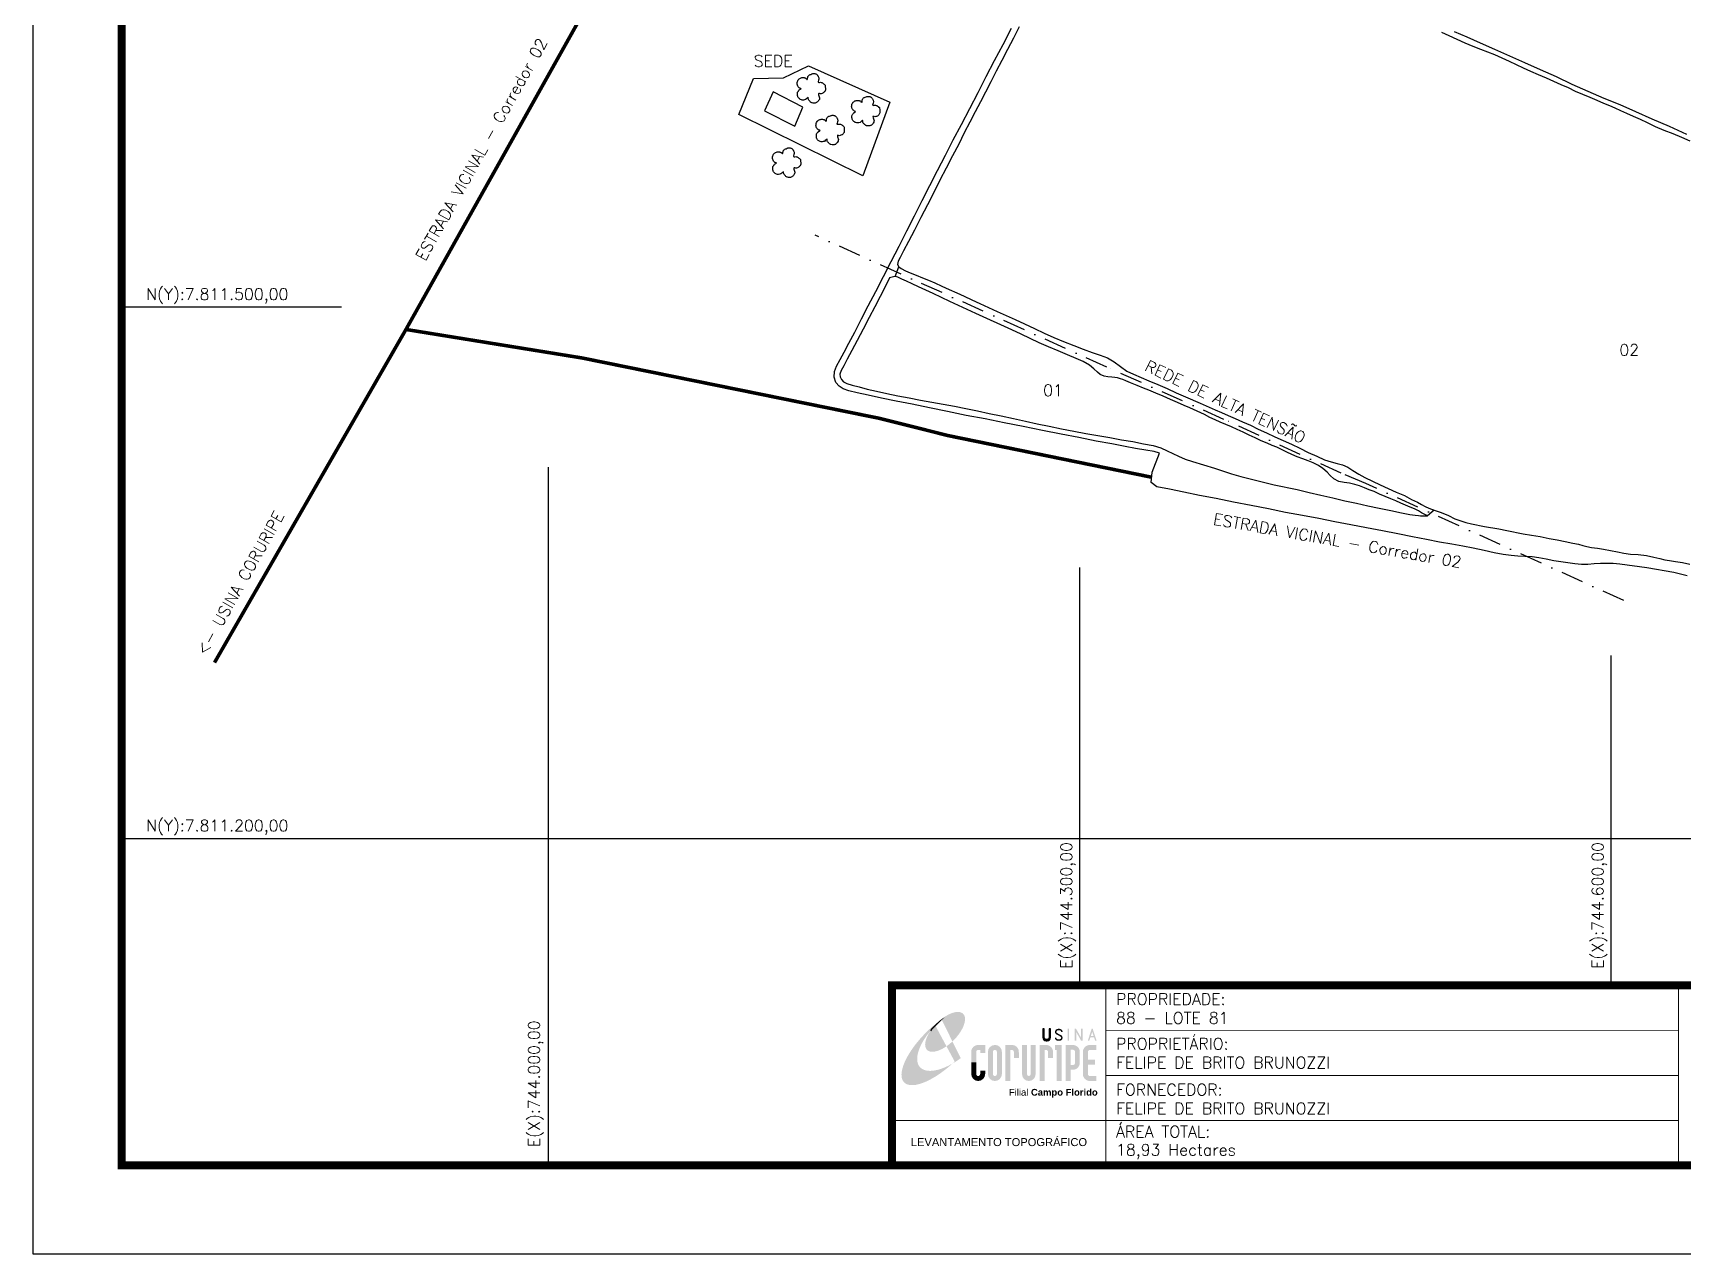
# Model space of a CAD drawing. Header units: millimetres. Extents: x 743709 to 745194, y 7810965 to 7812015.
# Drawn here: x 743709 to 744640, y 7810965 to 7811655 of the extents above; entities that cross this region are included whole.
import ezdxf
from ezdxf.enums import TextEntityAlignment as Align

# ---------------------------------------------------------------- set-up
doc = ezdxf.new("R2010")
doc.units = ezdxf.units.MM
for name, pattern in [('CONTINUO', [0]), ('DASHDOT', [25.4, 12.7, -6.35, 0, -6.35]), ('LIN0', [0])]:
    doc.linetypes.add(name, pattern=pattern)
for name, color, linetype in [('0114000088', 1, 'Continuous'), ('0114000088001', 5, 'Continuous'), ('0114000088002', 5, 'Continuous'), ('CONFRONTANTES', 7, 'Continuous'), ('EDIFICAÇÕES', 7, 'Continuous'), ('ESTRADA', 1, 'Continuous'), ('H-ÁRVORE', 94, 'Continuous'), ('MALHA', 8, 'Continuous'), ('MARGEM', 5, 'Continuous'), ('MATO', 3, 'Continuous'), ('REDE_DE_ALTA_TENSÃO', 6, 'DASHDOT'), ('TEXTO', 7, 'Continuous')]:
    doc.layers.add(name, color=color, linetype=linetype)
doc.styles.add('ARIAL', font='arial.ttf')
doc.styles.add('Simplex', font='simplex.shx')
doc.styles.get("Standard").update_dxf_attribs({"font": 'arial.ttf'})

# ---------------------------------------------------------------- blocks, each defined once
blk = doc.blocks.new('mato')
at = {"layer": 'MATO', "color": 94, "linetype": 'CONTINUO'}
blk.add_lwpolyline([(734601.6, 7824194.7), (734600.8, 7824194.1), (734600, 7824193.3), (734599.1, 7824192.6), (734598, 7824192.3), (734596.9, 7824192.2), (734595.8, 7824192.2), (734594.9, 7824192.4), (734594.2, 7824192.7), (734593.5, 7824193.1), (734592.9, 7824193.6), (734592.3, 7824194.1), (734591.8, 7824194.7), (734591.5, 7824195.3), (734591.3, 7824195.9), (734591.2, 7824196.6), (734591, 7824197.5), (734591, 7824198.4), (734591, 7824199.3), (734591.2, 7824200), (734591.5, 7824200.5), (734591.9, 7824201), (734592.1, 7824201.5), (734592.4, 7824201.9), (734592.8, 7824202.3), (734594.2, 7824203.2), (734594.7, 7824203.6), (734594.5, 7824203.7), (734593.5, 7824204), (734593.1, 7824204.2), (734592.7, 7824204.5), (734592.3, 7824204.9), (734591.8, 7824205.6), (734591.3, 7824206.3), (734590.9, 7824207.1), (734590.7, 7824208), (734590.6, 7824208.8), (734590.7, 7824209.7), (734590.9, 7824210.7), (734591.3, 7824211.6), (734591.7, 7824212.4), (734592, 7824212.8), (734592.3, 7824213.1), (734592.7, 7824213.4), (734593.3, 7824213.8), (734593.9, 7824214.2), (734594.6, 7824214.5), (734595.3, 7824214.7), (734596, 7824214.8), (734596.6, 7824214.8), (734597.2, 7824214.8), (734597.8, 7824214.7), (734598.2, 7824214.6), (734598.7, 7824214.4), (734599.1, 7824214.3), (734599.5, 7824214), (734600, 7824213.4), (734600.5, 7824213), (734600.9, 7824212.8), (734601.1, 7824213.4), (734601.2, 7824214.2), (734601.3, 7824215.1), (734601.4, 7824215.5), (734601.5, 7824215.8), (734602, 7824216.5), (734602.3, 7824217), (734602.7, 7824217.4), (734603.2, 7824217.6), (734603.7, 7824217.8), (734604.3, 7824218), (734605.3, 7824218.4), (734605.8, 7824218.6), (734606.3, 7824218.7), (734606.9, 7824218.8), (734607.5, 7824218.8), (734608, 7824218.8), (734608.6, 7824218.7), (734609.1, 7824218.6), (734609.5, 7824218.4), (734610, 7824218.1), (734610.4, 7824217.9), (734610.7, 7824217.6), (734611, 7824217.2), (734611.3, 7824216.8), (734611.7, 7824216.3), (734611.9, 7824215.7), (734612.2, 7824215.1), (734612.4, 7824214.6), (734612.5, 7824214), (734612.5, 7824213.3), (734612.2, 7824212.1), (734611.9, 7824210.9), (734611.7, 7824210), (734612.4, 7824209.8), (734613.2, 7824209.9), (734614.1, 7824210), (734614.7, 7824209.9), (734615.4, 7824209.8), (734616, 7824209.5), (734616.6, 7824209.1), (734617.3, 7824208.6), (734617.8, 7824208.1), (734618.2, 7824207.9), (734618.6, 7824207.5), (734618.8, 7824207), (734619, 7824205.5), (734619.1, 7824203.9), (734619.1, 7824202.4), (734618.8, 7824201.5), (734618.4, 7824200.9), (734618, 7824200.3), (734617.5, 7824199.8), (734617, 7824199.3), (734616.5, 7824199), (734615.7, 7824198.7), (734614.9, 7824198.5), (734614.1, 7824198.3), (734613.3, 7824198.6), (734612.6, 7824198.7), (734612.1, 7824198.5), (734612.3, 7824197.3), (734613.2, 7824194.3), (734613.1, 7824193.5), (734613, 7824192.9), (734612.3, 7824191.8), (734611.9, 7824191.2), (734611.4, 7824190.7), (734611, 7824190.3), (734610.6, 7824189.9), (734610.1, 7824189.6), (734609.5, 7824189.4), (734608.8, 7824189.2), (734608.2, 7824189.2), (734607.5, 7824189.1), (734606.8, 7824189.2), (734605.7, 7824189.3), (734605.3, 7824189.5), (734604.8, 7824189.7), (734604.2, 7824190.1), (734603.7, 7824190.7), (734603.2, 7824191.3), (734602.7, 7824191.7), (734602.3, 7824192.2), (734602, 7824192.7), (734601.9, 7824194.3), (734601.7, 7824195)], dxfattribs=at)
blk = doc.blocks.new('A$C78F83FB3')
at = {"layer": 'MARGEM'}
h = blk.add_hatch(color=20, dxfattribs=at)
edge = h.paths.add_edge_path()
edge.add_ellipse((19.49, 23.77), major_axis=(-6.68, -6.67), ratio=0.469426, start_angle=292.73277, end_angle=601.25787)
edge.add_ellipse((22.83, 22.05), major_axis=(12.64, 11.29), ratio=0.457614, start_angle=79.90686, end_angle=107.91393)
edge = h.paths.add_edge_path()
edge.add_ellipse((18.28, 18.7), major_axis=(13.95, 13.59), ratio=0.386848, start_angle=63.96117, end_angle=264.59932)
edge.add_ellipse((22.83, 22.05), major_axis=(12.64, 11.29), ratio=0.457614, start_angle=107.91393, end_angle=245.11815, ccw=False)
edge.add_ellipse((19.49, 23.77), major_axis=(-6.68, -6.67), ratio=0.469426, start_angle=241.25787, end_angle=292.73277, ccw=False)
for color, points in [(20, [(15.46, 26.12), (14.17, 24.81), (14.06, 24.24), (14.39, 23.97), (14.67, 24.54), (19.47, 29.32), (18.48, 28.66), (17.31, 27.78)]), (7, [(58.42, 24.9), (57.9, 24.9), (57.9, 21.73, -0.414214), (57.15, 20.98), (56.84, 20.98, -0.414214), (56.09, 21.73), (56.09, 24.9), (55.57, 24.9), (55.57, 21.73, 0.414214), (56.84, 20.46), (57.15, 20.46, 0.414214), (58.42, 21.73)]), (7, [(61.7, 24.9), (61.23, 24.9, 0.396318), (60.04, 23.78), (60.04, 23.72, 0.151912), (60.39, 22.97), (60.46, 22.92), (62.18, 22), (62.85, 21.83, 0.12407), (62.51, 22.42), (60.75, 23.36, -0.13192), (60.56, 23.77, -0.385578), (61.23, 24.37), (61.7, 24.37, -0.414214), (62.37, 23.7), (62.89, 23.7, 0.414214)]), (7, [(62.37, 23.7), (62.89, 23.7, 0.414214), (61.7, 24.9), (61.23, 24.9, 0.396318), (60.04, 23.78), (60.04, 23.72, 0.151912), (60.39, 22.97), (60.46, 22.92), (62.18, 22), (62.18, 22, -0.131921), (62.37, 21.59, -0.385578), (61.7, 20.98), (61.23, 20.98, -0.414214), (60.56, 21.65), (60.04, 21.65, 0.414214), (61.23, 20.46), (61.7, 20.46, 0.402546), (62.89, 21.61, 0.165292), (62.51, 22.42), (60.75, 23.36, -0.13192), (60.56, 23.77, -0.385578), (61.23, 24.37), (61.7, 24.37, -0.414214)]), (7, [(30.97, 12.46), (29.13, 12.46), (29.13, 8.21, 1), (34.29, 8.21), (34.29, 9.41), (32.45, 9.41), (32.45, 8.21, -1), (30.97, 8.21)])]:
    blk.add_hatch(color=color, dxfattribs=at).paths.add_polyline_path(points)
h = blk.add_hatch(color=7, dxfattribs=at)
h.paths.add_polyline_path([(65.24, 24.9), (64.72, 24.9), (64.72, 20.46), (65.24, 20.46)])
h.paths.add_polyline_path([(67.38, 20.46), (67.9, 20.46), (67.9, 23.74), (69.74, 20.46), (70.23, 20.46), (70.23, 24.9), (69.71, 24.9), (69.71, 21.58), (67.85, 24.9), (67.38, 24.9)])
h.paths.add_polyline_path([(72.17, 20.46), (72.72, 20.46), (73.14, 21.73), (74.49, 21.73), (74.9, 20.46), (75.45, 20.46), (74, 24.9), (73.62, 24.9)])
h.paths.add_polyline_path([(73.81, 23.8), (74.32, 22.25), (73.31, 22.25)], flags=16)
h = blk.add_hatch(color=7, dxfattribs=at)
h.paths.add_polyline_path([(31.71, 18.93, 0.414214), (29.13, 16.35), (29.13, 12.46), (30.97, 12.46), (30.97, 16.35, -0.414214), (31.71, 17.09), (32.45, 17.09), (32.45, 16.02), (34.29, 16.02), (34.29, 18.93)])
h.paths.add_polyline_path([(44.15, 17.09, -0.414214), (44.89, 16.35), (44.89, 14.1), (46.72, 14.1), (46.72, 16.17, 0.433937), (44.15, 18.93), (41.77, 18.93), (41.77, 12.46), (43.61, 12.46), (43.61, 17.09)])
h.paths.add_polyline_path([(43.61, 12.46), (41.77, 12.46), (41.77, 5.62), (43.61, 5.62)])
h.paths.add_polyline_path([(47.92, 12.46), (49.75, 12.46), (49.75, 18.93), (47.92, 18.93)])
h.paths.add_polyline_path([(52.91, 18.93), (51.08, 18.93), (51.08, 12.46), (52.91, 12.46)])
h.paths.add_polyline_path([(51.08, 8.12, -1), (49.75, 8.12), (49.75, 12.46), (47.92, 12.46), (47.92, 8.12, 1), (52.91, 8.12), (52.91, 12.46), (51.08, 12.46)])
h.paths.add_polyline_path([(54.41, 12.46), (56.25, 12.46), (56.25, 17.09), (56.79, 17.09, -0.414214), (57.53, 16.35), (57.53, 14.1), (59.36, 14.1), (59.36, 16.17, 0.433937), (56.79, 18.93), (54.41, 18.93)])
h.paths.add_polyline_path([(56.25, 12.46), (54.41, 12.46), (54.41, 5.62), (56.25, 5.62)])
h.paths.add_polyline_path([(60.73, 12.46), (62.58, 12.46), (62.58, 18.93), (60.02, 18.93), (60.02, 17.08), (60.73, 17.08)])
h.paths.add_polyline_path([(62.58, 12.46), (60.73, 12.46), (60.73, 5.62), (62.58, 5.62)])
h.paths.add_polyline_path([(64.06, 12.46), (65.82, 12.46), (65.82, 17.17), (66.66, 17.17, -0.450417), (67.48, 16.25), (67.48, 12.46), (69.24, 12.46, 0.002307), (69.24, 12.48, 0.005282), (69.23, 12.54, -0.000938), (69.23, 12.53), (69.23, 16.17, 0.433937), (66.66, 18.93), (64.06, 18.93)])
h.paths.add_polyline_path([(64.06, 5.62), (65.82, 5.62), (65.82, 9.77), (66.66, 9.77, 0.426056), (69.24, 12.46), (67.48, 12.46), (67.48, 12.45, -0.450417), (66.66, 11.53), (65.82, 11.53), (65.82, 12.46), (64.06, 12.46)])
h.paths.add_polyline_path([(70.37, 12.46), (74.87, 12.46), (74.87, 13.44), (72.21, 13.44), (72.21, 16.35, -0.414214), (72.95, 17.09), (75.38, 17.09), (75.38, 18.93), (72.95, 18.93, 0.414214), (70.37, 16.35)])
h.paths.add_polyline_path([(72.21, 11.62), (74.87, 11.62), (74.87, 12.46), (70.37, 12.46), (70.37, 8.21, 0.414214), (72.95, 5.62), (75.38, 5.62), (75.38, 7.47), (72.95, 7.47, -0.414214), (72.21, 8.21)])
h = blk.add_hatch(color=7, dxfattribs=at)
h.paths.add_polyline_path([(35.29, 16.35), (35.29, 8.21, 1), (40.46, 8.21, 0.016978), (40.45, 8.38), (40.45, 16.17, 0.433937), (37.88, 18.93), (37.87, 18.93, 0.41391)])
h.paths.add_polyline_path([(38.62, 16.35), (38.62, 8.21, -1), (37.13, 8.21), (37.13, 16.35, -1)], flags=16)
at = {"layer": 'MARGEM', "color": 7}
blk.add_lwpolyline([(58.42, 24.9), (57.9, 24.9), (57.9, 21.73, -0.414214), (57.15, 20.98), (56.84, 20.98, -0.414214), (56.09, 21.73), (56.09, 24.9), (55.57, 24.9), (55.57, 21.73, 0.414214), (56.84, 20.46), (57.15, 20.46, 0.414214), (58.42, 21.73), (58.42, 24.9)], format="xyb", close=True, dxfattribs=at)
at = {"layer": 'MARGEM', "color": 252, "insert": (43.05, 2.72), "char_height": 2.5, "attachment_point": 1, "style": 'ARIAL'}
blk.add_mtext_dynamic_manual_height_columns('Filial {\\fArial|b1|i0|c0|p34;Campo Florido}', width=33.0271, gutter_width=2.46, heights=[2.95], dxfattribs=at)

msp = doc.modelspace()

# ---------------------------------------------------------------- linework, layer by layer
at = {"layer": '0114000088', "elevation": 623.66}
for points in [[(744642.86, 7811348.16), (744639.12, 7811349.17), (744635.32, 7811350.05), (744620.07, 7811352.68), (744604.88, 7811354.8), (744601.12, 7811355.1), (744597.55, 7811355.25), (744593.91, 7811355.24), (744590.42, 7811354.99), (744586.74, 7811354.69), (744583.21, 7811354.62), (744579.49, 7811354.96), (744575.51, 7811355.59), (744571.55, 7811356.17), (744567.52, 7811356.73), (744563.22, 7811357.52), (744559.14, 7811358.38), (744555.24, 7811358.98), (744551.14, 7811359.19), (744547.2, 7811359.26), (744543.4, 7811359.64), (744538.97, 7811360.22), (744533.82, 7811361.16), (744528.16, 7811362.44), (744522.04, 7811363.87), (744516.11, 7811364.86), (744509.89, 7811366), (744503.07, 7811367.29), (744495.61, 7811368.68), (744487.68, 7811370.21), (744479.39, 7811371.9), (744470.75, 7811373.62), (744461.87, 7811375.29), (744452.99, 7811377.06), (744443.87, 7811378.67), (744434.82, 7811380.52), (744425.59, 7811382.28), (744416.06, 7811384.03), (744406.37, 7811385.95), (744396.59, 7811387.86), (744386.69, 7811389.77), (744376.9, 7811391.79), (744367.44, 7811393.63), (744358.67, 7811395.53), (744350.62, 7811397.08), (744343.33, 7811398.36), (744340.23, 7811400.98), (744340.69, 7811406.75), (744344.92, 7811417.53), (744341.85, 7811418.42), (744337.12, 7811419.07), (744331.43, 7811420.09), (744325.44, 7811421.25), (744318.06, 7811422.65), (744309.22, 7811424.28), (744299.42, 7811426.28), (744289.47, 7811428.17), (744278.81, 7811430.29), (744267.93, 7811432.54), (744257.12, 7811434.66), (744246.4, 7811436.77), (744235.78, 7811438.81), (744225.2, 7811440.93), (744214.98, 7811443.09), (744205.35, 7811445.08), (744196.31, 7811446.84), (744187.87, 7811448.58), (744180.49, 7811450.11), (744174.25, 7811451.43), (744169.53, 7811452.55), (744166.4, 7811453.71), (744164, 7811455.32), (744162.18, 7811457.43), (744161.14, 7811460.41), (744161.33, 7811463.49), (744162.53, 7811466.6), (744164.53, 7811470.32), (744166.81, 7811474.44), (744169.46, 7811479.46), (744172.83, 7811485.82), (744176.6, 7811493.2), (744180.43, 7811500.64), (744184.74, 7811508.71), (744189.04, 7811517.1), (744193.4, 7811525.65), (744197.86, 7811534.34), (744202.27, 7811542.94), (744206.6, 7811551.52), (744210.9, 7811560.12), (744215.23, 7811568.65), (744219.59, 7811577.07), (744224, 7811585.63), (744228.43, 7811594.29), (744233.1, 7811603.06), (744237.79, 7811612), (744242.47, 7811621.01), (744247.12, 7811630.04), (744251.81, 7811639.1), (744256.56, 7811648.17), (744261.34, 7811657.33)], [(744511.2, 7811655.54), (744518.35, 7811652.41), (744526, 7811649.01), (744534.1, 7811645.46), (744542.5, 7811641.67), (744551.08, 7811637.93), (744559.81, 7811634.08), (744568.82, 7811630.01), (744577.8, 7811625.85), (744586.79, 7811621.79), (744595.86, 7811617.95), (744604.74, 7811614.2), (744613.58, 7811610.35), (744622.86, 7811606.28), (744632.6, 7811601.97), (744642.48, 7811597.6)]]:
    msp.add_lwpolyline(points, dxfattribs=at)
at = {"layer": '0114000088001', "elevation": 623.66}
msp.add_lwpolyline([(744187.22, 7811505.82), (744184.23, 7811500.09), (744180.95, 7811493.99), (744177.59, 7811487.47), (744174.18, 7811481.1), (744171.13, 7811475.35), (744168.62, 7811470.49), (744166.6, 7811466.77), (744165.12, 7811464.05), (744164.45, 7811462.08), (744164.59, 7811460.59), (744165.33, 7811459.03), (744166.58, 7811457.81), (744168.47, 7811456.82), (744171.34, 7811455.79), (744175.31, 7811454.81), (744179.77, 7811453.59), (744185.16, 7811452.41), (744191, 7811451.11), (744197.1, 7811449.91), (744203.53, 7811448.73), (744210.04, 7811447.42), (744216.44, 7811446.27), (744222.74, 7811445.18), (744229.09, 7811443.99), (744235.6, 7811442.7), (744242.07, 7811441.35), (744248.75, 7811439.92), (744255.47, 7811438.55), (744262.52, 7811437.08), (744269.31, 7811435.58), (744275.82, 7811434.05), (744282.58, 7811432.69), (744289.58, 7811431.28), (744296.57, 7811429.9), (744303.4, 7811428.62), (744310.04, 7811427.44), (744316.88, 7811426.24), (744323.49, 7811425.07), (744329.84, 7811423.96), (744335.9, 7811422.79), (744341.26, 7811421.77), (744345.65, 7811420.41), (744349.3, 7811418.85), (744355.66, 7811415.67), (744359.37, 7811414.12), (744363.52, 7811412.69), (744375.9, 7811408.97), (744385.57, 7811405.82), (744390.86, 7811404.25), (744409.63, 7811399.59), (744422.57, 7811396.86), (744429.41, 7811395.32), (744436.08, 7811393.76), (744442.85, 7811392.19), (744449.62, 7811390.63), (744456.19, 7811389.22), (744462.5, 7811387.73), (744468.92, 7811386.32), (744475.54, 7811385.03), (744481.51, 7811383.73), (744486.19, 7811382.88), (744489.18, 7811382.43), (744491.06, 7811382.21), (744492.27, 7811382.06), (744496.2, 7811382.17), (744492.91, 7811383.7), (744491.13, 7811384.9), (744488.84, 7811386.03), (744486.52, 7811387.03), (744483.89, 7811388.15), (744481.16, 7811389.27), (744478.37, 7811390.47), (744475.44, 7811391.72), (744472.32, 7811393.07), (744469.15, 7811394.39), (744466.04, 7811395.74), (744463.35, 7811396.84), (744460.62, 7811397.96), (744457.9, 7811398.96), (744455.13, 7811399.82), (744452.14, 7811400.45), (744449.27, 7811400.85), (744446.1, 7811401.5), (744443.35, 7811403.04), (744441.27, 7811404.94), (744439.5, 7811406.8), (744437.17, 7811408.74), (744434.61, 7811410.51), (744431.76, 7811411.95), (744428.83, 7811413.17), (744425.85, 7811414.24), (744422.69, 7811415.43), (744419.6, 7811416.76), (744416.84, 7811418.09), (744413.86, 7811419.49), (744411.16, 7811420.76), (744408.51, 7811421.86), (744405.62, 7811423.04), (744402.39, 7811424.49), (744399.01, 7811426.04), (744395.53, 7811427.67), (744392.14, 7811429.22), (744388.83, 7811430.84), (744385.53, 7811432.24), (744382.38, 7811433.55), (744379.11, 7811434.97), (744376.31, 7811436.3), (744373.32, 7811437.66), (744370.33, 7811439.19), (744361.98, 7811443.06), (744358.78, 7811444.42), (744355.04, 7811446.04), (744351.17, 7811447.82), (744347.01, 7811449.57), (744342.8, 7811451.37), (744338.96, 7811452.96), (744335.79, 7811454.19), (744332.32, 7811455.65), (744328.62, 7811457.19), (744325.95, 7811458.31), (744324.18, 7811459.09), (744322.86, 7811459.5), (744321.25, 7811459.98), (744319.74, 7811460.22), (744317.99, 7811460.4), (744315.72, 7811460.56), (744313.61, 7811460.93), (744311.4, 7811461.91), (744309.86, 7811463.13), (744307.9, 7811465.01), (744305.38, 7811467.14), (744301.83, 7811469.15), (744297.85, 7811470.95), (744292.98, 7811472.91), (744287.62, 7811475.2), (744282.27, 7811477.5), (744277.01, 7811479.72), (744271.89, 7811482.2), (744266.72, 7811484.59), (744261.55, 7811487.02), (744241.27, 7811496.36), (744236.23, 7811498.6), (744231.38, 7811500.9), (744226.5, 7811503.04), (744217.21, 7811507.51), (744212.94, 7811509.54), (744208.87, 7811511.44), (744205.3, 7811513.06), (744202.15, 7811514.53), (744199.49, 7811515.69), (744197.24, 7811516.76), (744195.59, 7811517.15), (744194.65, 7811517.07), (744192.38, 7811516.47), (744189.69, 7811510.59)], close=True, dxfattribs=at)
at = {"layer": '0114000088002', "elevation": 623.66}
for points in [[(744265.72, 7811658.1), (744262.46, 7811651.73), (744259.16, 7811645.4), (744255.9, 7811639.12), (744252.73, 7811633.04), (744249.7, 7811627.11), (744246.65, 7811621.31), (744243.76, 7811615.73), (744240.85, 7811610.18), (744237.8, 7811604.36), (744234.68, 7811598.26), (744231.55, 7811591.87), (744228.12, 7811585.23), (744224.49, 7811578.39), (744220.95, 7811571.55), (744217.49, 7811564.65), (744213.86, 7811557.69), (744210.22, 7811550.53), (744206.49, 7811543.34), (744203.15, 7811536.94), (744200.35, 7811531.64), (744198.44, 7811527.94), (744197.4, 7811525.86), (744197, 7811523.88), (744197.68, 7811522.71), (744199.12, 7811521.64), (744201.54, 7811520.38), (744204.2, 7811519.25), (744207.46, 7811517.99), (744211.09, 7811516.48), (744214.47, 7811515.11), (744218.13, 7811513.53), (744222.09, 7811511.81), (744226.2, 7811509.87), (744230.45, 7811507.95), (744234.63, 7811506.05), (744238.98, 7811504.07), (744243.52, 7811501.86), (744248.36, 7811499.6), (744253.32, 7811497.44), (744258.32, 7811495.18), (744263.47, 7811492.83), (744268.78, 7811490.49), (744274.31, 7811487.85), (744279.84, 7811485.11), (744285.27, 7811482.7), (744290.78, 7811480.43), (744296.46, 7811478.29), (744301.9, 7811476.23), (744306.94, 7811474.36), (744311.33, 7811472.76), (744315.46, 7811471.22), (744319.33, 7811469.05), (744322.87, 7811466.32), (744326.39, 7811463.69), (744330.31, 7811461.97), (744334.49, 7811460.2), (744338.93, 7811458.29), (744343.9, 7811456.27), (744349.28, 7811453.92), (744354.4, 7811451.44), (744359.67, 7811449.28), (744367.88, 7811445.66), (744376.37, 7811441.98), (744379.97, 7811440.4), (744383.7, 7811438.73), (744387.72, 7811436.95), (744391.87, 7811435.08), (744396.24, 7811433.19), (744400.68, 7811431.04), (744405.25, 7811428.88), (744410.07, 7811426.74), (744414.83, 7811424.6), (744419.43, 7811422.46), (744424.15, 7811420.24), (744428.94, 7811417.91), (744433.68, 7811415.7), (744438.03, 7811413.72), (744441.81, 7811412.49), (744445.22, 7811411.66), (744448.26, 7811410.96), (744451.28, 7811409.63), (744454.13, 7811407.63), (744457.37, 7811405.55), (744460.91, 7811403.64), (744465.14, 7811401.66), (744469.58, 7811399.59), (744474.04, 7811397.56), (744478.6, 7811395.46), (744483.25, 7811393.52), (744487.28, 7811391.36), (744490.54, 7811389.72), (744492.81, 7811388.54), (744494.93, 7811387.42), (744497.06, 7811386.41), (744499.96, 7811385.35), (744503.97, 7811384), (744508.03, 7811382.18), (744511.7, 7811380.34), (744517.81, 7811378.33), (744521.15, 7811377.6), (744528.41, 7811376), (744536.42, 7811374.75), (744541.02, 7811373.73), (744550.26, 7811371.84), (744554.89, 7811371.24), (744559.92, 7811370.32), (744564.98, 7811369.37), (744569.5, 7811368.46), (744573.91, 7811367.53), (744578.22, 7811366.68), (744581.53, 7811365.99), (744583.99, 7811365.28), (744586.11, 7811364.72), (744588.9, 7811364.26), (744592.22, 7811363.83), (744595.69, 7811363.27), (744599.51, 7811362.54), (744603.5, 7811361.67), (744607.02, 7811360.94), (744610.85, 7811360.52), (744615.22, 7811360.19), (744619.8, 7811359.6), (744624.03, 7811358.68), (744627.5, 7811357.95), (744630.29, 7811357.33), (744632.87, 7811356.79), (744636.17, 7811356.35), (744640.18, 7811355.65), (744644.33, 7811354.81)], [(744644.61, 7811593.57), (744639.81, 7811595.69), (744634.95, 7811597.71), (744629.79, 7811599.64), (744624.95, 7811601.73), (744620.42, 7811603.96), (744616.46, 7811605.81), (744612.59, 7811607.57), (744608.76, 7811609.17), (744605.41, 7811610.66), (744602.11, 7811612.29), (744599.12, 7811613.55), (744595.82, 7811614.87), (744592.08, 7811616.63), (744588.01, 7811618.29), (744583.9, 7811619.94), (744579.78, 7811621.72), (744575.77, 7811623.65), (744571.7, 7811625.42), (744567.61, 7811627.21), (744563.37, 7811629.12), (744558.96, 7811631.06), (744554.65, 7811632.99), (744550.41, 7811634.89), (744546.5, 7811636.67), (744542.46, 7811638.6), (744538.36, 7811640.52), (744534.31, 7811642.24), (744530.35, 7811643.75), (744526.3, 7811645.26), (744521.95, 7811647.07), (744517.51, 7811648.99), (744513.02, 7811650.96), (744508.43, 7811653.01), (744504.25, 7811654.93)]]:
    msp.add_lwpolyline(points, dxfattribs=at)
at = {"layer": 'EDIFICAÇÕES'}
for points in [[(744107.47, 7811608.59), (744115.76, 7811628.98), (744132.6, 7811629.37), (744146.67, 7811636.08), (744192.58, 7811615.56), (744177.32, 7811573.99)], [(744126.75, 7811621.4), (744121.98, 7811610.79), (744139, 7811602.08), (744143.52, 7811612.76)]]:
    msp.add_lwpolyline(points, close=True, dxfattribs=at)
at = {"layer": 'ESTRADA', "const_width": 2, "elevation": 623.66}
for points in [[(744340.46, 7811403.87), (744225.63, 7811427.36), (744186.89, 7811437.09), (744018.8, 7811471.21), (743919.45, 7811487.29), (744145.11, 7811890.19)], [(743919.45, 7811487.29), (743811.36, 7811299.24)]]:
    msp.add_lwpolyline(points, dxfattribs=at)
at = {"layer": 'MALHA'}
for points in [[(743758.87, 7811500), (743883.02, 7811500)], [(744000, 7811015.36), (744000, 7811409.54)], [(744300, 7811117.01), (744300, 7811352.88)], [(744600, 7811117.01), (744600, 7811303.25)], [(743758.87, 7811200), (745143.87, 7811200)]]:
    msp.add_lwpolyline(points, dxfattribs=at)
at = {"layer": 'MARGEM', "color": 174, "linetype": 'LIN0', "flags": 128}
msp.add_lwpolyline([(745193.87, 7812015.36), (743708.87, 7812015.36), (743708.87, 7810965.36), (745193.87, 7810965.36)], close=True, dxfattribs=at)
at = {"layer": 'MARGEM', "color": 174, "linetype": 'LIN0', "const_width": 4.54, "flags": 128}
for points in [[(745143.87, 7811965.36), (743758.87, 7811965.36), (743758.87, 7811015.36), (745143.87, 7811015.36)], [(744193.87, 7811117.01), (745143.87, 7811117.01), (745143.87, 7811015.36), (744193.87, 7811015.36)]]:
    msp.add_lwpolyline(points, close=True, dxfattribs=at)
at = {"layer": 'MARGEM', "color": 174, "linetype": 'LIN0', "flags": 128}
for points, const_width in [([(744314.67, 7811117.01), (744314.67, 7811015.36)], 0.505), ([(744314.67, 7811117.01), (744314.67, 7811016.28)], 0.5), ([(744637.93, 7811117.01), (744637.93, 7811016.6)], 0.505), ([(744314.67, 7811091.6), (744637.93, 7811091.6)], 0.505), ([(744314.67, 7811066.18), (744637.93, 7811066.18)], 0.505), ([(744193.87, 7811040.77), (744637.93, 7811040.77)], 0.505)]:
    msp.add_lwpolyline(points, dxfattribs=dict(at, const_width=const_width))
at = {"layer": 'REDE_DE_ALTA_TENSÃO', "color": 6}
msp.add_lwpolyline([(744606.99, 7811334.31), (744461.4, 7811400.26), (744447.51, 7811406.13), (744381.27, 7811436.52), (744315.13, 7811466.04), (744150.53, 7811540.5)], dxfattribs=at)
at = {"layer": 'REDE_DE_ALTA_TENSÃO', "linetype": 'ByBlock'}
msp.add_lwpolyline([(744496.2, 7811382.17), (744492.91, 7811383.7), (744491.13, 7811384.9), (744488.84, 7811386.03), (744486.52, 7811387.03), (744483.89, 7811388.15), (744481.16, 7811389.27), (744478.37, 7811390.47), (744475.44, 7811391.72), (744472.32, 7811393.07), (744469.15, 7811394.39), (744466.04, 7811395.74), (744463.35, 7811396.84), (744460.62, 7811397.96), (744457.9, 7811398.96), (744455.13, 7811399.82), (744452.14, 7811400.45), (744449.27, 7811400.85), (744446.1, 7811401.5), (744443.35, 7811403.04), (744441.27, 7811404.94), (744439.5, 7811406.8), (744437.17, 7811408.74), (744434.61, 7811410.51), (744431.76, 7811411.95), (744428.83, 7811413.17), (744425.85, 7811414.24), (744422.69, 7811415.43), (744419.6, 7811416.76), (744416.84, 7811418.09), (744413.86, 7811419.49), (744411.16, 7811420.76), (744408.51, 7811421.86), (744405.62, 7811423.04), (744402.39, 7811424.49), (744399.01, 7811426.04), (744395.53, 7811427.67), (744392.14, 7811429.22), (744388.83, 7811430.84), (744385.53, 7811432.24), (744382.38, 7811433.55), (744379.11, 7811434.97), (744376.31, 7811436.3), (744373.32, 7811437.66), (744370.33, 7811439.19), (744361.98, 7811443.06), (744358.78, 7811444.42), (744355.04, 7811446.04), (744351.17, 7811447.82), (744347.01, 7811449.57), (744342.8, 7811451.37), (744338.96, 7811452.96), (744335.79, 7811454.19), (744332.32, 7811455.65), (744328.62, 7811457.19), (744325.95, 7811458.31), (744324.18, 7811459.09), (744322.86, 7811459.5), (744321.25, 7811459.98), (744319.74, 7811460.22), (744317.99, 7811460.4), (744315.72, 7811460.56), (744313.61, 7811460.93), (744311.4, 7811461.91), (744309.86, 7811463.13), (744307.9, 7811465.01), (744305.38, 7811467.14), (744301.83, 7811469.15), (744297.85, 7811470.95), (744292.98, 7811472.91), (744287.62, 7811475.2), (744282.27, 7811477.5), (744277.01, 7811479.72), (744271.89, 7811482.2), (744266.72, 7811484.59), (744261.55, 7811487.02), (744241.27, 7811496.36), (744236.23, 7811498.6), (744231.38, 7811500.9), (744226.5, 7811503.04), (744217.21, 7811507.51), (744212.94, 7811509.54), (744208.87, 7811511.44), (744205.3, 7811513.06), (744202.15, 7811514.53), (744199.49, 7811515.69), (744197.24, 7811516.76), (744195.59, 7811517.15), (744197.68, 7811522.71), (744199.12, 7811521.64), (744201.54, 7811520.38), (744204.2, 7811519.25), (744207.46, 7811517.99), (744211.09, 7811516.48), (744214.47, 7811515.11), (744218.13, 7811513.53), (744222.09, 7811511.81), (744226.2, 7811509.87), (744230.45, 7811507.95), (744234.63, 7811506.05), (744238.98, 7811504.07), (744243.52, 7811501.86), (744248.36, 7811499.6), (744253.32, 7811497.44), (744258.32, 7811495.18), (744263.47, 7811492.83), (744268.78, 7811490.49), (744274.31, 7811487.85), (744279.84, 7811485.11), (744285.27, 7811482.7), (744290.78, 7811480.43), (744296.46, 7811478.29), (744301.9, 7811476.23), (744306.94, 7811474.36), (744311.33, 7811472.76), (744315.46, 7811471.22), (744319.33, 7811469.05), (744322.87, 7811466.32), (744326.39, 7811463.69), (744330.31, 7811461.97), (744334.49, 7811460.2), (744338.93, 7811458.29), (744343.9, 7811456.27), (744349.28, 7811453.92), (744354.4, 7811451.44), (744359.67, 7811449.28), (744367.88, 7811445.66), (744376.37, 7811441.98), (744379.97, 7811440.4), (744383.7, 7811438.73), (744387.72, 7811436.95), (744391.87, 7811435.08), (744396.24, 7811433.19), (744400.68, 7811431.04), (744405.25, 7811428.88), (744410.07, 7811426.74), (744414.83, 7811424.6), (744419.43, 7811422.46), (744424.15, 7811420.24), (744428.94, 7811417.91), (744433.68, 7811415.7), (744438.03, 7811413.72), (744441.81, 7811412.49), (744445.22, 7811411.66), (744448.26, 7811410.96), (744451.28, 7811409.63), (744454.13, 7811407.63), (744457.37, 7811405.55), (744460.91, 7811403.64), (744465.14, 7811401.66), (744469.58, 7811399.59), (744474.04, 7811397.56), (744478.6, 7811395.46), (744483.25, 7811393.52), (744487.28, 7811391.36), (744490.54, 7811389.72), (744492.81, 7811388.54), (744494.93, 7811387.42), (744497.06, 7811386.41), (744499.96, 7811385.35)], close=True, dxfattribs=at)

# ---------------------------------------------------------------- block references
at = {"layer": 'H-ÁRVORE', "linetype": 'Continuous', "xscale": 0.5617276850604415, "yscale": 0.5617276850604415, "zscale": 0.5617276850604415}
for p in [(331500.4, 3416551.44), (331531.18, 3416538.55), (331511.06, 3416527.89), (331486.46, 3416509.48)]:
    msp.add_blockref('mato', p, dxfattribs=at)
at = {"layer": 'MARGEM', "linetype": 'ByBlock', "xscale": 1.529002714846904, "yscale": 1.529002714846904, "zscale": 1.529002714846904}
msp.add_blockref('A$C78F83FB3', (744194.06, 7811054.42), dxfattribs=at)

# ---------------------------------------------------------------- texts
at = {"layer": 'CONFRONTANTES', "linetype": 'Continuous', "style": 'Simplex'}
for s, rotation, p in [('ESTRADA VICINAL - Corredor 02', 60.74719, (743930.24, 7811525.42)), ('<- USINA CORURIPE', 60.74719, (743806.51, 7811302.85)), ('ESTRADA VICINAL - Corredor 02', 350, (744374.88, 7811377.25))]:
    msp.add_text(s, height=6.5, rotation=rotation, dxfattribs=at).set_placement(p)
msp.add_text('SEDE', height=6.5, dxfattribs=at).set_placement((744115.81, 7811635.62))
at = {"layer": 'MALHA', "style": 'Simplex'}
for s, p in [('N(Y):7.811.500,00', (743812.95, 7811507.22)), ('N(Y):7.811.200,00', (743812.95, 7811207.22))]:
    msp.add_text(s, height=6.5, dxfattribs=at).set_placement(p, align=Align.MIDDLE_CENTER)
for s, p in [('E(X):744.300,00', (744292.27, 7811162.12)), ('E(X):744.600,00', (744592.27, 7811162.12)), ('E(X):744.000,00', (743991.72, 7811061.45))]:
    msp.add_text(s, height=6.5, rotation=90, dxfattribs=at).set_placement(p, align=Align.MIDDLE_CENTER)
at = {"layer": 'MARGEM', "color": 7, "linetype": 'Continuous', "lineweight": 9, "style": 'Simplex'}
for s, p in [('PROPRIEDADE:', (744320.37, 7811112.45)), ('PROPRIETÁRIO:', (744320.37, 7811087.26)), ('FORNECEDOR:', (744320.37, 7811061.34)), ('ÁREA TOTAL:', (744320.37, 7811037.66))]:
    msp.add_text(s, height=6.5, dxfattribs=at).set_placement(p, align=Align.TOP_LEFT)
at = {"layer": 'MARGEM', "color": 7, "linetype": 'Continuous', "style": 'Simplex'}
for s, p in [('88 - LOTE 81', (744320.37, 7811101.84)), ('FELIPE DE BRITO BRUNOZZI', (744320.37, 7811076.66)), ('FELIPE DE BRITO BRUNOZZI', (744320.37, 7811050.73)), ('18,93 Hectares', (744320.37, 7811027.41))]:
    msp.add_text(s, height=6.5, dxfattribs=at).set_placement(p, align=Align.TOP_LEFT)
at = {"layer": 'MARGEM', "color": 7, "linetype": 'ByBlock'}
msp.add_text('LEVANTAMENTO TOPOGRÁFICO', height=4.5, dxfattribs=at).set_placement((744254.27, 7811028.53), align=Align.MIDDLE_CENTER)
at = {"layer": 'TEXTO', "linetype": 'Continuous', "style": 'Simplex'}
for s, p in [('02', (744610.13, 7811475.75)), ('01', (744284.81, 7811452.91))]:
    msp.add_text(s, height=6.5, dxfattribs=at).set_placement(p, align=Align.MIDDLE_CENTER)
at = {"layer": 'TEXTO', "color": 6, "linetype": 'Continuous', "style": 'Simplex'}
msp.add_text('REDE DE ALTA TENSÃO', height=6.5, rotation=335, dxfattribs=at).set_placement((744382.13, 7811446.46), align=Align.MIDDLE_CENTER)

doc.saveas('drawing.dxf')
